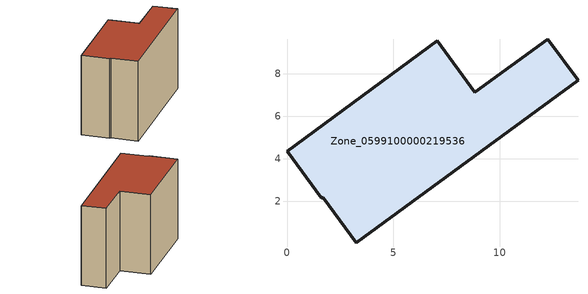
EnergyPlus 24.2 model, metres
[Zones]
Zone_0599100000219536
 floor ground (C_G): 3.26,0.05 1.7,2.17 1.6,2.17 0,4.36 7.05,9.54 8.82,7.12 12.26,9.63 13.67,7.69 z0
 wall outside (C_F): 13.67,7.69 12.26,9.63 8.82,7.12 7.05,9.54 0,4.36 1.6,2.17 1.7,2.17 3.26,0.05 13.67,7.69 z0:7.9
 roof outside (C_R): 1.7,2.17 3.26,0.05 13.67,7.69 12.26,9.63 8.82,7.12 7.05,9.54 0,4.36 1.6,2.17 z7.9
[BUILDING]
Pand.0599100000219536: North Axis=0; Terrain=City; Loads Convergence Tolerance Value=0.04; Temperature Convergence Tolerance Value=0.4; Solar Distribution=FullExterior; Maximum Number of Warmup Days=25; Minimum Number of Warmup Days=1
[Site:Location]
Rotterdam.The.Hague.AP_ZH_NLD Design_Conditions: Latitude=51.96; Longitude=4.45; Time Zone=1; Elevation=-4.5
[SITE:GROUNDTEMPERATURE:BUILDINGSURFACE]
18, 18, 18, 18, 18, 18, 18, 18, 18, 18, 18, 18
[MATERIAL] Thermal Absorptance=0.9; Solar Absorptance=0.7; Visible Absorptance=0.7
Name | Roughness | Thickness | Conductivity | Density | Specific Heat
G.TI.1975-1991 | MediumSmooth | 0.15 | 0.288461 | 540 | 1210
F.TI.1975-1991 | Rough | 0.3 | 0.230769 | 1920 | 840
R.TI.1975-1991 | MediumRough | 0.2 | 0.153846 | 1500 | 1000
[CONSTRUCTION]
C_G: G.TI.1975-1991
C_F: F.TI.1975-1991
C_R: R.TI.1975-1991
[ZONE]
Zone_0599100000219536: Type=1; Multiplier=1; Ceiling Height=Autocalculate; Volume=Autocalculate; Floor Area=autocalculate; Part of Total Floor Area=Yes
[ZONEINFILTRATION:DESIGNFLOWRATE]
Infil_Zone_0599100000219536: Zone or ZoneList or Space or SpaceList=Zone_0599100000219536; Schedule=AlwaysOn; Design Flow Rate Calculation Method=Flow/Area; Flow Rate per Floor Area=0.003; Constant Term Coefficient=1; Temperature Term Coefficient=0; Velocity Term Coefficient=0; Velocity Squared Term Coefficient=0
[HVACTEMPLATE:ZONE:IDEALLOADSAIRSYSTEM]
Zone_0599100000219536: Maximum Heating Supply Air Temperature=50; Minimum Cooling Supply Air Temperature=13; Maximum Heating Supply Air Humidity Ratio=0.0156; Minimum Cooling Supply Air Humidity Ratio=0.0077; Heating Limit=NoLimit; Cooling Limit=NoLimit; Dehumidification Control Type=ConstantSensibleHeatRatio; Cooling Sensible Heat Ratio=0.7; Dehumidification Setpoint=60; Humidification Control Type=None; Humidification Setpoint=30; Outdoor Air Method=None; Outdoor Air Flow Rate per Person=0.00944; Outdoor Air Flow Rate per Zone Floor Area=0; Outdoor Air Flow Rate per Zone=0; Demand Controlled Ventilation Type=None; Outdoor Air Economizer Type=NoEconomizer; Heat Recovery Type=None; Sensible Heat Recovery Effectiveness=0.7; Latent Heat Recovery Effectiveness=0.65
[ZONECONTROL:THERMOSTAT]
ThermostatControl_Zone_0599100000219536: Zone or ZoneList=Zone_0599100000219536; Control Type Schedule=DualSetpointControlType; Control 1=Thermostat_Zone_0599100000219536; Temperature Difference Between Cutout And Setpoint=0
[THERMOSTATSETPOINT:DUALSETPOINT]
Thermostat_Zone_0599100000219536: Heating Setpoint Temperature Schedule=HeatingSetpoint_Zone_0599100000219536; Cooling Setpoint Temperature Schedule=CoolingSetpoint_Zone_0599100000219536
[SCHEDULE:COMPACT]
HeatingSetpoint_Zone_0599100000219536: Through: 12/31, For: AllDays, Until: 24:00, 21
CoolingSetpoint_Zone_0599100000219536: Through: 12/31, For: AllDays, Until: 24:00, 24
DualSetpointControlType: Through: 12/31, For: AllDays, Until: 24:00, 4
AlwaysOn: Through: 12/31, For: AllDays, Until: 24:00, 1
